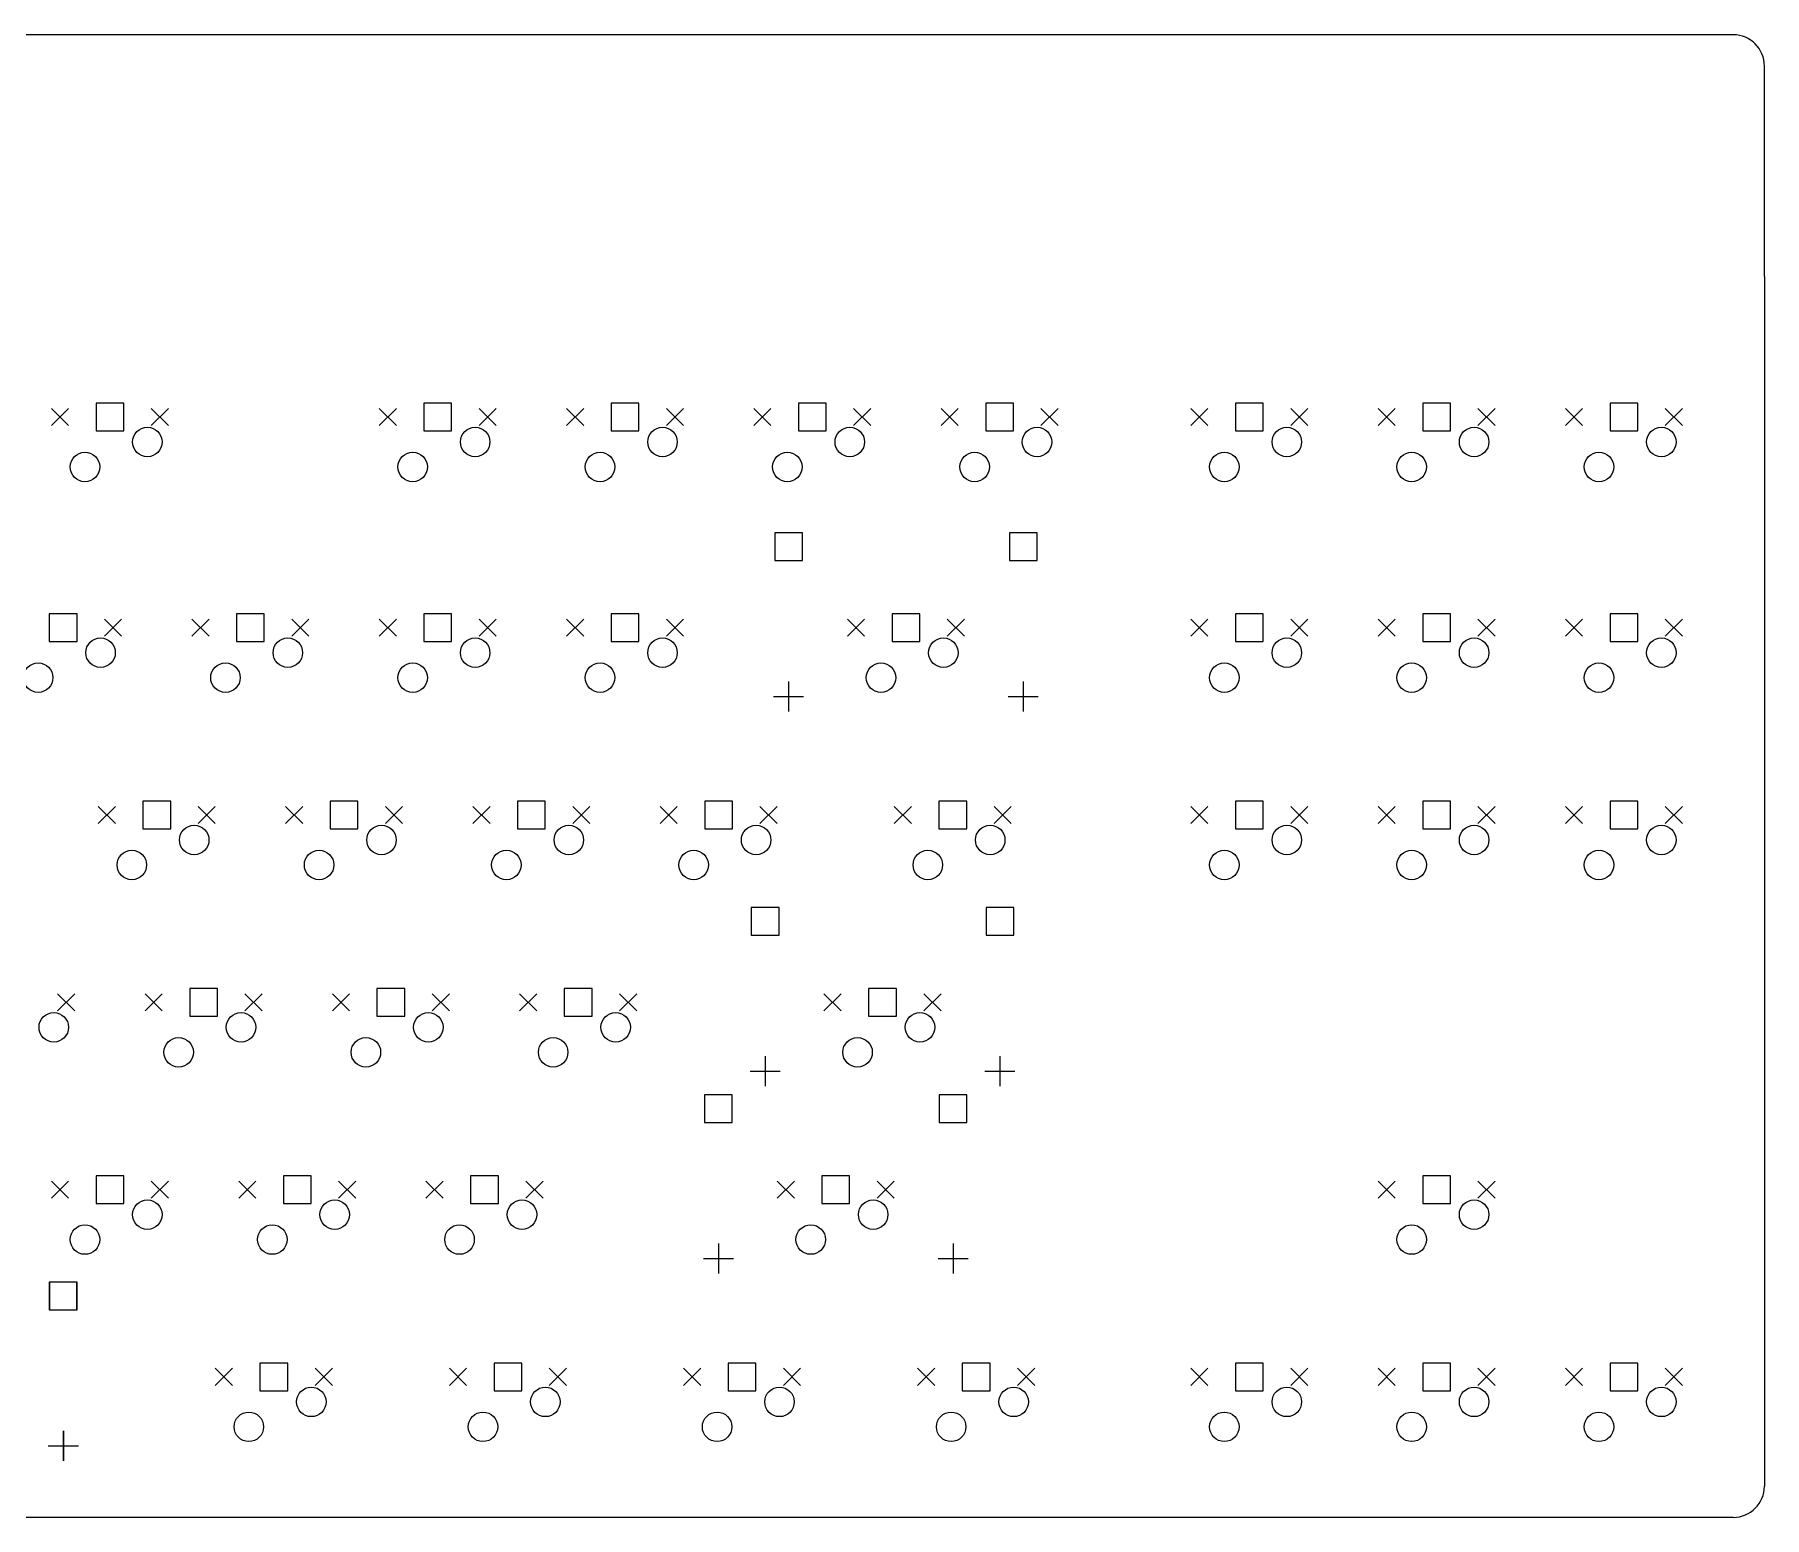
# Model space of a CAD drawing. Extents: x 16 to 378, y -227 to -52.
# Drawn here: x 201.9 to 377.8, y -202.4 to -51.6 of the extents above; entities that cross this region are included whole.
import ezdxf

# ---------------------------------------------------------------- set-up
doc = ezdxf.new("R2010")
doc.units = 0
doc.layers.add('BLACK', color=7, linetype='CONTINUOUS')

msp = doc.modelspace()

# ---------------------------------------------------------------- linework, layer by layer
at = {"layer": 'BLACK', "linetype": 'CONTINUOUS'}
for p, q in [((374.65, -51.6128), (22.225, -51.5938)), ((377.825, -76.2), (377.825, -54.7878)), ((377.825, -76.2), (377.825, -199.231)), ((203.595, -89.6125), (205.345, -91.3625)), ((205.345, -89.6125), (203.595, -91.3625)), ((210.964, -89.0733), (208.136, -89.0733)), ((208.136, -89.0733), (208.136, -91.9017)), ((210.964, -91.9017), (210.964, -89.0733)), ((213.755, -89.6125), (215.505, -91.3625)), ((215.505, -89.6125), (213.755, -91.3625)), ((236.932, -89.6125), (238.682, -91.3625)), ((238.682, -89.6125), (236.932, -91.3625)), ((244.302, -89.0733), (241.473, -89.0733)), ((241.473, -89.0733), (241.473, -91.9017)), ((244.302, -91.9017), (244.302, -89.0733)), ((247.093, -89.6125), (248.843, -91.3625)), ((248.843, -89.6125), (247.093, -91.3625)), ((255.982, -89.6125), (257.733, -91.3625)), ((257.733, -89.6125), (255.982, -91.3625)), ((263.352, -89.0733), (260.523, -89.0733)), ((260.523, -89.0733), (260.523, -91.9017)), ((263.352, -91.9017), (263.352, -89.0733)), ((266.142, -89.6125), (267.892, -91.3625)), ((267.892, -89.6125), (266.142, -91.3625)), ((275.032, -89.6125), (276.782, -91.3625)), ((276.782, -89.6125), (275.032, -91.3625)), ((282.402, -89.0733), (279.573, -89.0733)), ((279.573, -89.0733), (279.573, -91.9017)), ((282.402, -91.9017), (282.402, -89.0733)), ((285.192, -89.6125), (286.942, -91.3625)), ((286.942, -89.6125), (285.192, -91.3625)), ((294.082, -89.6125), (295.832, -91.3625)), ((295.832, -89.6125), (294.082, -91.3625)), ((301.452, -89.0733), (298.623, -89.0733)), ((298.623, -89.0733), (298.623, -91.9017)), ((301.452, -91.9017), (301.452, -89.0733)), ((304.243, -89.6125), (305.993, -91.3625)), ((305.993, -89.6125), (304.243, -91.3625)), ((319.482, -89.6125), (321.232, -91.3625)), ((321.232, -89.6125), (319.482, -91.3625)), ((326.852, -89.0733), (324.023, -89.0733)), ((324.023, -89.0733), (324.023, -91.9017)), ((326.852, -91.9017), (326.852, -89.0733)), ((329.642, -89.6125), (331.392, -91.3625)), ((331.392, -89.6125), (329.642, -91.3625)), ((338.532, -89.6125), (340.282, -91.3625)), ((340.282, -89.6125), (338.532, -91.3625)), ((345.902, -89.0733), (343.073, -89.0733)), ((343.073, -89.0733), (343.073, -91.9017)), ((345.902, -91.9017), (345.902, -89.0733)), ((348.692, -89.6125), (350.442, -91.3625)), ((350.442, -89.6125), (348.692, -91.3625)), ((357.582, -89.6125), (359.332, -91.3625)), ((359.332, -89.6125), (357.582, -91.3625)), ((364.952, -89.0733), (362.123, -89.0733)), ((362.123, -89.0733), (362.123, -91.9017)), ((364.952, -91.9017), (364.952, -89.0733)), ((367.743, -89.6125), (369.493, -91.3625)), ((369.493, -89.6125), (367.743, -91.3625)), ((208.136, -91.9017), (210.964, -91.9017)), ((241.473, -91.9017), (244.302, -91.9017)), ((260.523, -91.9017), (263.352, -91.9017)), ((279.573, -91.9017), (282.402, -91.9017)), ((298.623, -91.9017), (301.452, -91.9017)), ((324.023, -91.9017), (326.852, -91.9017)), ((343.073, -91.9017), (345.902, -91.9017)), ((362.123, -91.9017), (364.952, -91.9017)), ((279.989, -102.265), (277.16, -102.265)), ((277.16, -102.265), (277.16, -105.093)), ((279.989, -105.093), (279.989, -102.265)), ((303.865, -102.265), (301.036, -102.265)), ((301.036, -102.265), (301.036, -105.093)), ((303.865, -105.093), (303.865, -102.265)), ((277.16, -105.093), (279.989, -105.093)), ((301.036, -105.093), (303.865, -105.093)), ((206.202, -110.505), (203.373, -110.505)), ((203.373, -110.505), (203.373, -113.333)), ((206.202, -113.333), (206.202, -110.505)), ((225.252, -110.505), (222.423, -110.505)), ((222.423, -110.505), (222.423, -113.333)), ((225.252, -113.333), (225.252, -110.505)), ((244.302, -110.505), (241.473, -110.505)), ((241.473, -110.505), (241.473, -113.333)), ((244.302, -113.333), (244.302, -110.505)), ((263.352, -110.505), (260.523, -110.505)), ((260.523, -110.505), (260.523, -113.333)), ((263.352, -113.333), (263.352, -110.505)), ((291.927, -110.505), (289.098, -110.505)), ((289.098, -110.505), (289.098, -113.333)), ((291.927, -113.333), (291.927, -110.505)), ((326.852, -110.505), (324.023, -110.505)), ((324.023, -110.505), (324.023, -113.333)), ((326.852, -113.333), (326.852, -110.505)), ((345.902, -110.505), (343.073, -110.505)), ((343.073, -110.505), (343.073, -113.333)), ((345.902, -113.333), (345.902, -110.505)), ((364.952, -110.505), (362.123, -110.505)), ((362.123, -110.505), (362.123, -113.333)), ((364.952, -113.333), (364.952, -110.505)), ((208.992, -111.044), (210.742, -112.794)), ((210.742, -111.044), (208.992, -112.794)), ((217.882, -111.044), (219.632, -112.794)), ((219.632, -111.044), (217.882, -112.794)), ((228.042, -111.044), (229.792, -112.794)), ((229.792, -111.044), (228.042, -112.794)), ((236.932, -111.044), (238.682, -112.794)), ((238.682, -111.044), (236.932, -112.794)), ((247.093, -111.044), (248.843, -112.794)), ((248.843, -111.044), (247.093, -112.794)), ((255.982, -111.044), (257.733, -112.794)), ((257.733, -111.044), (255.982, -112.794)), ((266.142, -111.044), (267.892, -112.794)), ((267.892, -111.044), (266.142, -112.794)), ((284.558, -111.044), (286.308, -112.794)), ((286.308, -111.044), (284.558, -112.794)), ((294.717, -111.044), (296.467, -112.794)), ((296.467, -111.044), (294.717, -112.794)), ((319.482, -111.044), (321.232, -112.794)), ((321.232, -111.044), (319.482, -112.794)), ((329.642, -111.044), (331.392, -112.794)), ((331.392, -111.044), (329.642, -112.794)), ((338.532, -111.044), (340.282, -112.794)), ((340.282, -111.044), (338.532, -112.794)), ((348.692, -111.044), (350.442, -112.794)), ((350.442, -111.044), (348.692, -112.794)), ((357.582, -111.044), (359.332, -112.794)), ((359.332, -111.044), (357.582, -112.794)), ((367.743, -111.044), (369.493, -112.794)), ((369.493, -111.044), (367.743, -112.794)), ((203.373, -113.333), (206.202, -113.333)), ((222.423, -113.333), (225.252, -113.333)), ((241.473, -113.333), (244.302, -113.333)), ((260.523, -113.333), (263.352, -113.333)), ((289.098, -113.333), (291.927, -113.333)), ((324.023, -113.333), (326.852, -113.333)), ((343.073, -113.333), (345.902, -113.333)), ((362.123, -113.333), (364.952, -113.333)), ((278.575, -117.394), (278.575, -120.444)), ((302.45, -117.394), (302.45, -120.444)), ((277.049, -118.919), (280.099, -118.919)), ((300.925, -118.919), (303.976, -118.919)), ((208.357, -130.094), (210.107, -131.844)), ((210.107, -130.094), (208.357, -131.844)), ((215.727, -129.555), (212.898, -129.555)), ((212.898, -129.555), (212.898, -132.383)), ((215.727, -132.383), (215.727, -129.555)), ((218.517, -130.094), (220.267, -131.844)), ((220.267, -130.094), (218.517, -131.844)), ((227.407, -130.094), (229.157, -131.844)), ((229.157, -130.094), (227.407, -131.844)), ((234.777, -129.555), (231.948, -129.555)), ((231.948, -129.555), (231.948, -132.383)), ((234.777, -132.383), (234.777, -129.555)), ((237.567, -130.094), (239.317, -131.844)), ((239.317, -130.094), (237.567, -131.844)), ((246.457, -130.094), (248.207, -131.844)), ((248.207, -130.094), (246.457, -131.844)), ((253.827, -129.555), (250.998, -129.555)), ((250.998, -129.555), (250.998, -132.383)), ((253.827, -132.383), (253.827, -129.555)), ((256.618, -130.094), (258.368, -131.844)), ((258.368, -130.094), (256.618, -131.844)), ((265.507, -130.094), (267.257, -131.844)), ((267.257, -130.094), (265.507, -131.844)), ((272.877, -129.555), (270.048, -129.555)), ((270.048, -129.555), (270.048, -132.383)), ((272.877, -132.383), (272.877, -129.555)), ((275.667, -130.094), (277.417, -131.844)), ((277.417, -130.094), (275.667, -131.844)), ((289.32, -130.094), (291.07, -131.844)), ((291.07, -130.094), (289.32, -131.844)), ((296.689, -129.555), (293.861, -129.555)), ((293.861, -129.555), (293.861, -132.383)), ((296.689, -132.383), (296.689, -129.555)), ((299.48, -130.094), (301.23, -131.844)), ((301.23, -130.094), (299.48, -131.844)), ((319.482, -130.094), (321.232, -131.844)), ((321.232, -130.094), (319.482, -131.844)), ((326.852, -129.555), (324.023, -129.555)), ((324.023, -129.555), (324.023, -132.383)), ((326.852, -132.383), (326.852, -129.555)), ((329.642, -130.094), (331.392, -131.844)), ((331.392, -130.094), (329.642, -131.844)), ((338.532, -130.094), (340.282, -131.844)), ((340.282, -130.094), (338.532, -131.844)), ((345.902, -129.555), (343.073, -129.555)), ((343.073, -129.555), (343.073, -132.383)), ((345.902, -132.383), (345.902, -129.555)), ((348.692, -130.094), (350.442, -131.844)), ((350.442, -130.094), (348.692, -131.844)), ((357.582, -130.094), (359.332, -131.844)), ((359.332, -130.094), (357.582, -131.844)), ((364.952, -129.555), (362.123, -129.555)), ((362.123, -129.555), (362.123, -132.383)), ((364.952, -132.383), (364.952, -129.555)), ((367.743, -130.094), (369.493, -131.844)), ((369.493, -130.094), (367.743, -131.844)), ((212.898, -132.383), (215.727, -132.383)), ((231.948, -132.383), (234.777, -132.383)), ((250.998, -132.383), (253.827, -132.383)), ((270.048, -132.383), (272.877, -132.383)), ((293.861, -132.383), (296.689, -132.383)), ((324.023, -132.383), (326.852, -132.383)), ((343.073, -132.383), (345.902, -132.383)), ((362.123, -132.383), (364.952, -132.383)), ((277.607, -140.365), (274.779, -140.365)), ((274.779, -140.365), (274.779, -143.193)), ((277.607, -143.193), (277.607, -140.365)), ((301.483, -140.365), (298.655, -140.365)), ((298.655, -140.365), (298.655, -143.193)), ((301.483, -143.193), (301.483, -140.365)), ((274.779, -143.193), (277.607, -143.193)), ((298.655, -143.193), (301.483, -143.193)), ((204.23, -149.144), (205.98, -150.894)), ((205.98, -149.144), (204.23, -150.894)), ((213.12, -149.144), (214.87, -150.894)), ((214.87, -149.144), (213.12, -150.894)), ((220.489, -148.605), (217.661, -148.605)), ((217.661, -148.605), (217.661, -151.433)), ((220.489, -151.433), (220.489, -148.605)), ((223.28, -149.144), (225.03, -150.894)), ((225.03, -149.144), (223.28, -150.894)), ((232.17, -149.144), (233.92, -150.894)), ((233.92, -149.144), (232.17, -150.894)), ((239.539, -148.605), (236.711, -148.605)), ((236.711, -148.605), (236.711, -151.433)), ((239.539, -151.433), (239.539, -148.605)), ((242.33, -149.144), (244.08, -150.894)), ((244.08, -149.144), (242.33, -150.894)), ((251.22, -149.144), (252.97, -150.894)), ((252.97, -149.144), (251.22, -150.894)), ((258.589, -148.605), (255.761, -148.605)), ((255.761, -148.605), (255.761, -151.433)), ((258.589, -151.433), (258.589, -148.605)), ((261.38, -149.144), (263.13, -150.894)), ((263.13, -149.144), (261.38, -150.894)), ((282.176, -149.144), (283.926, -150.894)), ((283.926, -149.144), (282.176, -150.894)), ((289.545, -148.605), (286.717, -148.605)), ((286.717, -148.605), (286.717, -151.433)), ((289.545, -151.433), (289.545, -148.605)), ((292.336, -149.144), (294.086, -150.894)), ((294.086, -149.144), (292.336, -150.894)), ((217.661, -151.433), (220.489, -151.433)), ((236.711, -151.433), (239.539, -151.433)), ((255.761, -151.433), (258.589, -151.433)), ((286.717, -151.433), (289.545, -151.433)), ((276.193, -155.494), (276.193, -158.544)), ((300.069, -155.494), (300.069, -158.544)), ((274.668, -157.019), (277.718, -157.019)), ((298.544, -157.019), (301.594, -157.019)), ((272.845, -159.415), (270.017, -159.415)), ((270.017, -159.415), (270.017, -162.243)), ((272.845, -162.243), (272.845, -159.415)), ((296.721, -159.415), (293.893, -159.415)), ((293.893, -159.415), (293.893, -162.243)), ((296.721, -162.243), (296.721, -159.415)), ((270.017, -162.243), (272.845, -162.243)), ((293.893, -162.243), (296.721, -162.243)), ((203.595, -168.194), (205.345, -169.944)), ((205.345, -168.194), (203.595, -169.944)), ((210.964, -167.655), (208.136, -167.655)), ((208.136, -167.655), (208.136, -170.483)), ((210.964, -170.483), (210.964, -167.655)), ((213.755, -168.194), (215.505, -169.944)), ((215.505, -168.194), (213.755, -169.944)), ((222.645, -168.194), (224.395, -169.944)), ((224.395, -168.194), (222.645, -169.944)), ((230.014, -167.655), (227.186, -167.655)), ((227.186, -167.655), (227.186, -170.483)), ((230.014, -170.483), (230.014, -167.655)), ((232.805, -168.194), (234.555, -169.944)), ((234.555, -168.194), (232.805, -169.944)), ((241.695, -168.194), (243.445, -169.944)), ((243.445, -168.194), (241.695, -169.944)), ((249.064, -167.655), (246.236, -167.655)), ((246.236, -167.655), (246.236, -170.483)), ((249.064, -170.483), (249.064, -167.655)), ((251.855, -168.194), (253.605, -169.944)), ((253.605, -168.194), (251.855, -169.944)), ((277.414, -168.194), (279.164, -169.944)), ((279.164, -168.194), (277.414, -169.944)), ((284.783, -167.655), (281.955, -167.655)), ((281.955, -167.655), (281.955, -170.483)), ((284.783, -170.483), (284.783, -167.655)), ((287.574, -168.194), (289.324, -169.944)), ((289.324, -168.194), (287.574, -169.944)), ((338.532, -168.194), (340.282, -169.944)), ((340.282, -168.194), (338.532, -169.944)), ((345.902, -167.655), (343.073, -167.655)), ((343.073, -167.655), (343.073, -170.483)), ((345.902, -170.483), (345.902, -167.655)), ((348.692, -168.194), (350.442, -169.944)), ((350.442, -168.194), (348.692, -169.944)), ((208.136, -170.483), (210.964, -170.483)), ((227.186, -170.483), (230.014, -170.483)), ((246.236, -170.483), (249.064, -170.483)), ((281.955, -170.483), (284.783, -170.483)), ((343.073, -170.483), (345.902, -170.483)), ((271.431, -174.544), (271.431, -177.594)), ((295.307, -174.544), (295.307, -177.594)), ((269.906, -176.069), (272.956, -176.069)), ((293.782, -176.069), (296.832, -176.069)), ((206.195, -178.465), (203.367, -178.465)), ((203.367, -178.465), (203.367, -181.293)), ((206.233, -178.465), (203.405, -178.465)), ((203.405, -178.465), (203.405, -181.293)), ((206.195, -181.293), (206.195, -178.465)), ((206.233, -181.293), (206.233, -178.465)), ((203.367, -181.293), (206.195, -181.293)), ((203.405, -181.293), (206.233, -181.293)), ((220.264, -187.244), (222.014, -188.994)), ((222.014, -187.244), (220.264, -188.994)), ((227.633, -186.705), (224.805, -186.705)), ((224.805, -186.705), (224.805, -189.533)), ((227.633, -189.533), (227.633, -186.705)), ((230.424, -187.244), (232.174, -188.994)), ((232.174, -187.244), (230.424, -188.994)), ((244.076, -187.244), (245.826, -188.994)), ((245.826, -187.244), (244.076, -188.994)), ((251.445, -186.705), (248.617, -186.705)), ((248.617, -186.705), (248.617, -189.533)), ((251.445, -189.533), (251.445, -186.705)), ((254.236, -187.244), (255.986, -188.994)), ((255.986, -187.244), (254.236, -188.994)), ((267.889, -187.244), (269.639, -188.994)), ((269.639, -187.244), (267.889, -188.994)), ((275.258, -186.705), (272.43, -186.705)), ((272.43, -186.705), (272.43, -189.533)), ((275.258, -189.533), (275.258, -186.705)), ((278.049, -187.244), (279.799, -188.994)), ((279.799, -187.244), (278.049, -188.994)), ((291.701, -187.244), (293.451, -188.994)), ((293.451, -187.244), (291.701, -188.994)), ((299.07, -186.705), (296.242, -186.705)), ((296.242, -186.705), (296.242, -189.533)), ((299.07, -189.533), (299.07, -186.705)), ((301.861, -187.244), (303.611, -188.994)), ((303.611, -187.244), (301.861, -188.994)), ((319.482, -187.244), (321.232, -188.994)), ((321.232, -187.244), (319.482, -188.994)), ((326.852, -186.705), (324.023, -186.705)), ((324.023, -186.705), (324.023, -189.533)), ((326.852, -189.533), (326.852, -186.705)), ((329.642, -187.244), (331.392, -188.994)), ((331.392, -187.244), (329.642, -188.994)), ((338.532, -187.244), (340.282, -188.994)), ((340.282, -187.244), (338.532, -188.994)), ((345.902, -186.705), (343.073, -186.705)), ((343.073, -186.705), (343.073, -189.533)), ((345.902, -189.533), (345.902, -186.705)), ((348.692, -187.244), (350.442, -188.994)), ((350.442, -187.244), (348.692, -188.994)), ((357.582, -187.244), (359.332, -188.994)), ((359.332, -187.244), (357.582, -188.994)), ((364.952, -186.705), (362.123, -186.705)), ((362.123, -186.705), (362.123, -189.533)), ((364.952, -189.533), (364.952, -186.705)), ((367.743, -187.244), (369.493, -188.994)), ((369.493, -187.244), (367.743, -188.994)), ((224.805, -189.533), (227.633, -189.533)), ((248.617, -189.533), (251.445, -189.533)), ((272.43, -189.533), (275.258, -189.533)), ((296.242, -189.533), (299.07, -189.533)), ((324.023, -189.533), (326.852, -189.533)), ((343.073, -189.533), (345.902, -189.533)), ((362.123, -189.533), (364.952, -189.533)), ((203.256, -195.119), (206.306, -195.119)), ((203.294, -195.119), (206.344, -195.119)), ((204.781, -193.594), (204.781, -196.644)), ((204.819, -193.594), (204.819, -196.644)), ((374.65, -202.406), (22.225, -202.406))]:
    msp.add_line(p, q, dxfattribs=at)
at = {"layer": 'BLACK'}
for centre in [(213.36, -93.0275), (246.697, -93.0275), (265.748, -93.0275), (284.798, -93.0275), (303.847, -93.0275), (329.248, -93.0275), (348.297, -93.0275), (367.347, -93.0275), (207.01, -95.5675), (240.347, -95.5675), (259.397, -95.5675), (278.447, -95.5675), (297.498, -95.5675), (322.897, -95.5675), (341.947, -95.5675), (360.998, -95.5675), (208.597, -114.459), (227.647, -114.459), (246.697, -114.459), (265.748, -114.459), (294.322, -114.459), (329.248, -114.459), (348.297, -114.459), (367.347, -114.459), (202.248, -116.999), (221.297, -116.999), (240.347, -116.999), (259.397, -116.999), (287.972, -116.999), (322.897, -116.999), (341.947, -116.999), (360.998, -116.999), (218.123, -133.509), (237.172, -133.509), (256.222, -133.509), (275.272, -133.509), (299.085, -133.509), (329.248, -133.509), (348.297, -133.509), (367.347, -133.509), (211.772, -136.049), (230.822, -136.049), (249.873, -136.049), (268.923, -136.049), (292.735, -136.049), (322.897, -136.049), (341.947, -136.049), (360.998, -136.049), (203.835, -152.559), (222.885, -152.559), (241.935, -152.559), (260.985, -152.559), (291.941, -152.559), (216.535, -155.099), (235.585, -155.099), (254.635, -155.099), (285.591, -155.099), (213.36, -171.609), (232.41, -171.609), (251.46, -171.609), (287.179, -171.609), (348.297, -171.609), (207.01, -174.149), (226.06, -174.149), (245.11, -174.149), (280.829, -174.149), (341.947, -174.149), (230.029, -190.659), (253.841, -190.659), (277.654, -190.659), (301.466, -190.659), (329.248, -190.659), (348.297, -190.659), (367.347, -190.659), (223.679, -193.199), (247.491, -193.199), (271.304, -193.199), (295.116, -193.199), (322.897, -193.199), (341.947, -193.199), (360.998, -193.199)]:
    msp.add_circle(centre, 1.5, dxfattribs=at)
for centre, start, end in [((374.65, -54.7878), 0, 90), ((374.65, -199.231), -90, 0)]:
    msp.add_arc(centre, 3.175, start, end, dxfattribs=at)

doc.saveas('drawing.dxf')
